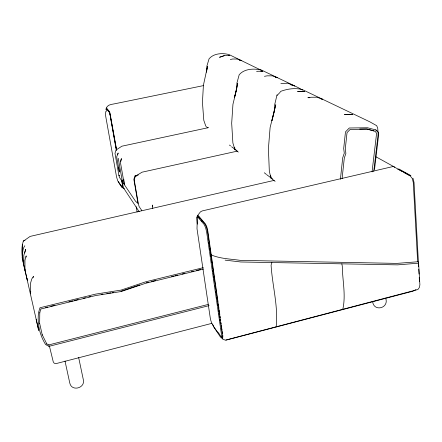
<?xml version="1.0" encoding="UTF-8"?>
<svg xmlns="http://www.w3.org/2000/svg" width="442" height="442" viewBox="0 0 442 442"><rect width="100%" height="100%" fill="white"/><g stroke="black" fill="none" stroke-linecap="round" stroke-linejoin="round"><path stroke-width="0.66" d="M24.94 269.94L24.951 260.205L26.183 255.879L26.034 257.189M221.503 337.55L221.53 334.881L206.641 231.928L205.574 227.586L204.21 224.608L197.48 216.674M42.261 335.008L39.653 323.4L39.774 312.638L40.78 309.234M198.176 216.801L197.342 217.028L196.999 228.702L210.221 317.688C210.972 323.898 215.143 328.76 218.735 333.588M206.541 72.228L206.895 66.051L209.083 58.78C213.784 53.228 222.669 52.747 229.249 54.675L261.896 70.565M238.293 152.092L234.796 149.313L234.89 147.959M275.117 181.369L270.963 178.071L271.073 176.701M234.398 147.23L234.553 149.098M270.465 175.684L270.289 177.529L270.653 177.8M340.406 179.286L342.699 157.816L344.285 153.147L343.694 148.512L345.467 131.926L349.279 128.003L367.545 127.755L375.927 129.937M342.091 178.623L344.296 158.098L345.882 153.424L345.296 148.788L347.031 132.644L350.152 129.429L367.374 129.186L375.269 131.373L376.595 133.368L372.053 171.888M105.826 111.401L105.5 114.362L105.743 116.506L116.539 176.811L117.738 180.933L120.959 185.452M373.75 171.369L378.352 132.473L376.479 130.208M374.507 169.584L378.435 136.479L377.7 128.163L376.7 125.683L369.711 121.771L302.35 89.593C295.134 87.649 287.129 88.886 280.222 91.538M30.763 291.168L30.399 293.897L30.426 283.587L31.752 278.996L33.465 276.366L33.089 277.675M206.862 70.284L207.508 66.394L203.403 85.278L202.442 102.389L203.801 120.335L205.856 126.301M118.616 158.341L118.439 159.341L122.412 181.8M120.826 161.391L121.39 158.601L120.357 161.999L124.357 184.679L123.804 179.397M277.057 94.787L274.791 104.196L274.167 111.87L271.935 120.677L275.764 104.748L270.101 127.611L268.404 148.727L269.333 171.341L270.963 178.071M236.315 90.428L234.481 97.56L237.708 83.367L236.481 89.781L236.945 82.936L239.194 74.731C244.437 68.565 254.294 68.295 261.636 70.145L297.814 87.428L302.643 90.113M236.31 90.444L232.945 104.301L231.68 123.235L232.884 142.97L234.796 149.313M24.658 252.979L25.697 249.338L23.813 255.343L23.807 264.957L38.692 330.417L36.167 319.246M276.167 326.804C278.41 306.3 272.289 285.549 271.084 265.084L271.896 262.554M121.202 180.005L119.467 177.43L118.898 175.314L114.992 153.346L115.986 150.059L121.865 146.203L208.607 127.605M117.655 154.661L118.158 152.998L116.688 156.91L119.368 172.015L118.865 167.457M222.884 335.627L222.602 339.158L225.409 340.147L417.861 289.554L419.353 287.504L419.9 284.836L418.541 262.117L417.668 261.78L396.839 263.388L240.36 260.377C230.509 258.901 220.144 258.846 210.889 254.769M237.492 151.087L142.075 172.181L135.34 176.236L134.219 179.866L138.368 204.027L139.169 206.635L141.821 210.563M342.782 309.289C346.069 295.317 342.428 280.372 342.296 266.161L341.826 263.841M106.152 108.45C107.494 104.135 112.29 104.434 115.881 103.544L203.513 85.604M106.312 111.334L106.323 108.715L109.025 111.892L109.649 113.412M375.683 129.871L377.048 131.296M24.813 245.724C21.581 250.266 22.719 256.642 23.106 261.863M277.023 95.516L280.167 92.256M415.977 289.626L412.856 291.217L225.939 340.152M122.567 185.822L122.406 187.369L120.638 184.69M122.323 187.369L122.705 187.137M122.567 187.69L122.948 187.458L121.782 180.071M121.042 291.228L139.788 284.913M224.182 55.72L219.503 57.283L225.122 55.349L229.707 55.388L228.481 55.46M23.244 240.989L25.045 240.393M256.603 71.604L257.774 71.256L262.846 71.272L260.973 71.372M397.756 169.341L398.922 169.01L410.905 175.612M197.37 216.409L198.209 216.182L205.187 224.376L206.524 227.199L207.519 231.398L222.475 335.086L222.481 337.694M211.867 323.356L56.14 363.589L54.195 363.213L53.255 361.838L49.333 345.777M42.183 334.677L46.764 343.865L48.769 344.92L208.204 304.439M48.592 346.429L209.121 305.615M203.281 267.681L145.639 281.83L121.064 290.101L95.422 294.151L39.957 307.765L38.515 312.682A61.079 54.151 -24.8 0 0 45.67 344.6L48.509 346.092M45.598 307.522L47.587 307.03M50.907 306.218L54.896 305.24M68.841 301.809L72.825 300.831M74.157 300.505L78.14 299.527M83.455 298.223L85.444 297.731M88.765 296.913L90.759 296.427M146.269 282.792L148.269 282.3M151.6 281.482L155.601 280.499M171.595 276.57L173.595 276.079M174.927 275.747L177.596 275.095M182.192 273.963L184.822 273.316M191.392 271.703L193.364 271.222M196.651 270.416L200.596 269.443M203.419 269.067L145.761 283.239L121.18 291.521L95.527 295.582L41.023 308.975L40.946 308.665M393.214 166.49L202.232 210.928L200.436 211.878L197.403 215.795L198.237 215.563L205.48 224.044L206.823 226.873L207.817 231.072L218.094 302.383M274.195 180.375L30.139 236.398L23.293 241.205C19.382 254.067 24.68 267.366 27.205 279.957M138.335 175.004L134.981 175.75L133.86 179.375L138.009 203.497L135.584 201.314L123.136 182.872M135.34 176.236L136.689 175.938M230.315 59.499L232.636 59.007L237.332 59.04L241.835 60.687L239.349 60.267M280.869 83.494L287.742 83.206L294.72 85.947L290.819 84.814M264.454 76.322L267.172 75.831L272.377 75.842L277.333 77.643L275.41 77.317M101.478 294.322L102.831 294.112M106.876 293.471L108.224 293.256M109.577 293.04L110.925 292.831M112.274 292.615L113.622 292.4M418.596 263.167L397.573 264.868L240.807 261.979L225.138 260.134M359.678 129.014L366.832 128.915L374.059 130.92M309.82 97.715L307.875 97.721L311.135 97.246L316.975 97.223L322.478 99.207L321.124 98.975M197.342 217.028L196.613 216.967L197.314 224.144M105.605 109.146L106.069 109.185M220.972 337.776L221.906 338.091M221.95 337.881L222.89 338.235M393.927 166.827L410.292 175.756M376.131 156.899L394.828 167.22M398.966 169.745L402.546 171.723M403.734 172.38L410.292 176.004L412.287 178.529L413.281 182.518L417.646 261.686M124.401 188.845L122.893 188.01L123.191 187.778L122.986 185.806L122.031 180.402M119.776 175.872L118.81 175.187M272.548 178.971L266.913 174.85M236.442 150.308L231.591 146.761M206.348 126.688L207.823 127.865M229.442 145.053L230.52 145.91M264.294 172.761L266.388 174.43M106.406 107.975L109.318 111.384L109.942 112.909L116.649 149.993M106.367 108.345L109.168 111.638L109.793 113.158L116.511 150.297M198.596 217.293L199.856 218.779M201.116 220.26L201.955 221.243M139.186 211.718L123.6 188.027M218.497 332.804L221.144 336.81M122.031 187.64L119.196 183.331L118.544 181.645M220.569 337.24L213.751 326.892L212.69 324.417M26.824 278.272L27.708 280.123M412.988 178.27L414.021 182.413L418.635 266.487M48.769 344.92L48.852 345.252M39.774 312.638L39.852 312.953M46.764 343.865L46.841 344.196M109.798 114.069L110.108 115.379M39.653 323.4L39.725 323.721M22.343 253.907L22.288 244.343M22.106 257.465L22.426 258.874M65.002 361.042L69.775 383.01C71.621 392.015 85.726 388.059 83.273 379.451L78.654 357.517M110.378 116.716L116.257 149.921M121.66 180.419L122.5 185.165M136.191 206.701L137.119 212.077M152.694 206.364L152.473 205.049L152.744 208.425M372.65 301.527C373.578 312.196 389.479 308.284 385.651 298.135M218.287 303.737L218.972 308.488M219.166 309.848L219.851 314.594M220.05 315.953L220.343 317.986M220.536 319.345L220.729 320.704M221.028 322.737L221.221 324.096M221.414 325.45L221.707 327.489M221.906 328.842L222.099 330.202M222.298 331.561L222.591 333.594M208.795 242.619L208.994 243.978M209.679 248.747L209.878 250.106M210.569 254.874L210.762 256.238M211.453 261.001L211.646 262.366M212.337 267.134L212.53 268.493M212.829 270.537L213.022 271.896M213.221 273.261L213.42 274.62M213.713 276.664L213.911 278.029M214.105 279.388L214.304 280.753M214.989 285.515L215.188 286.88M215.878 291.648L216.072 293.007M216.762 297.775L216.956 299.135M217.646 303.903L217.845 305.267M218.53 310.03L218.729 311.395M219.022 313.439L219.221 314.798M219.414 316.163L219.613 317.522M219.906 319.566L220.105 320.925M220.298 322.29L220.497 323.649M221.188 328.417L221.381 329.782M24.73 268.195L24.99 270.217M418.784 269.244L419.049 274.068M419.237 277.51L419.464 281.648M211.248 254.885L211.248 255.404M299.046 91.356L297.543 91.665L304.715 91.345L299.046 91.356M346.318 114.384L344.428 114.644L352.65 114.323L346.318 114.384"/></g></svg>
